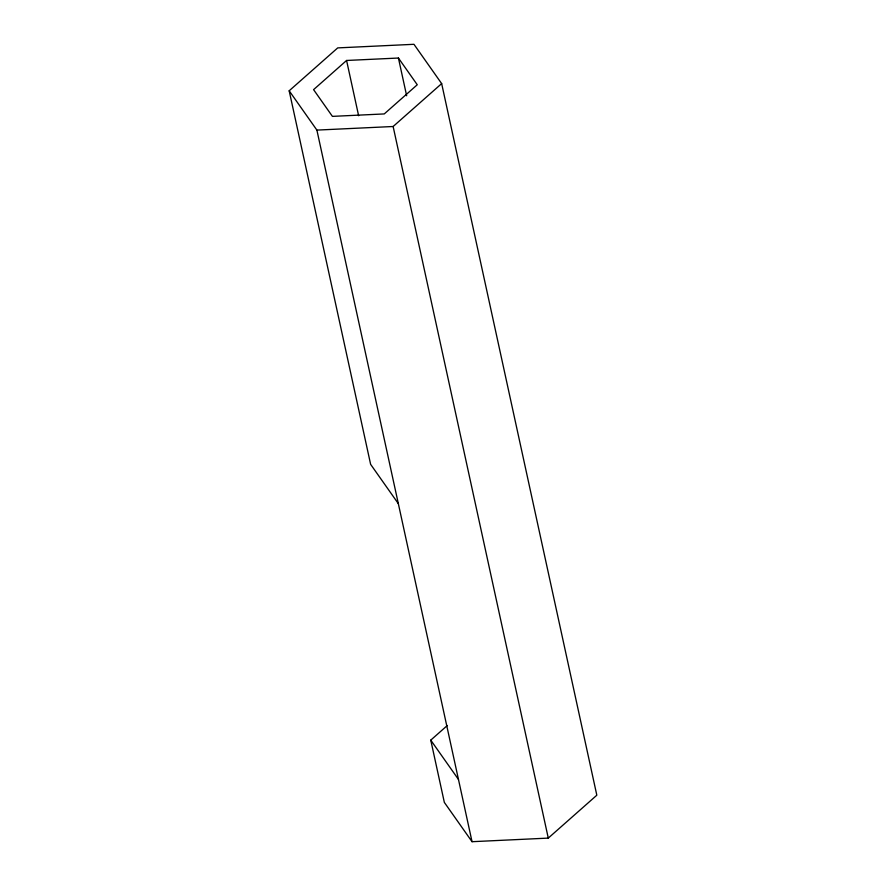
<?xml version="1.0" encoding="UTF-8"?>
<svg xmlns="http://www.w3.org/2000/svg" width="886" height="886" viewBox="0 0 886 886"><rect width="100%" height="100%" fill="white"/><g stroke="black" fill="none" stroke-linecap="round" stroke-linejoin="round"><path stroke-width="1.33" d="M398.335 503.647L370.625 464.342L289.179 90.793L337.721 47.899L413.961 44.3L441.66 83.605L596.821 795.207L548.279 838.101L472.039 841.7L444.34 802.395L430.762 740.142L447.286 725.534M346.581 60.469L313.578 89.641L332.416 116.376L384.258 113.929L417.262 84.757L398.423 58.033L346.581 60.469L358.631 115.734M289.179 90.793L316.889 130.098L393.129 126.499L441.66 83.605M430.762 740.142L458.461 779.447M398.423 58.033L406.652 95.766M393.129 126.499L548.279 838.101M316.889 130.098L472.039 841.7"/></g></svg>
